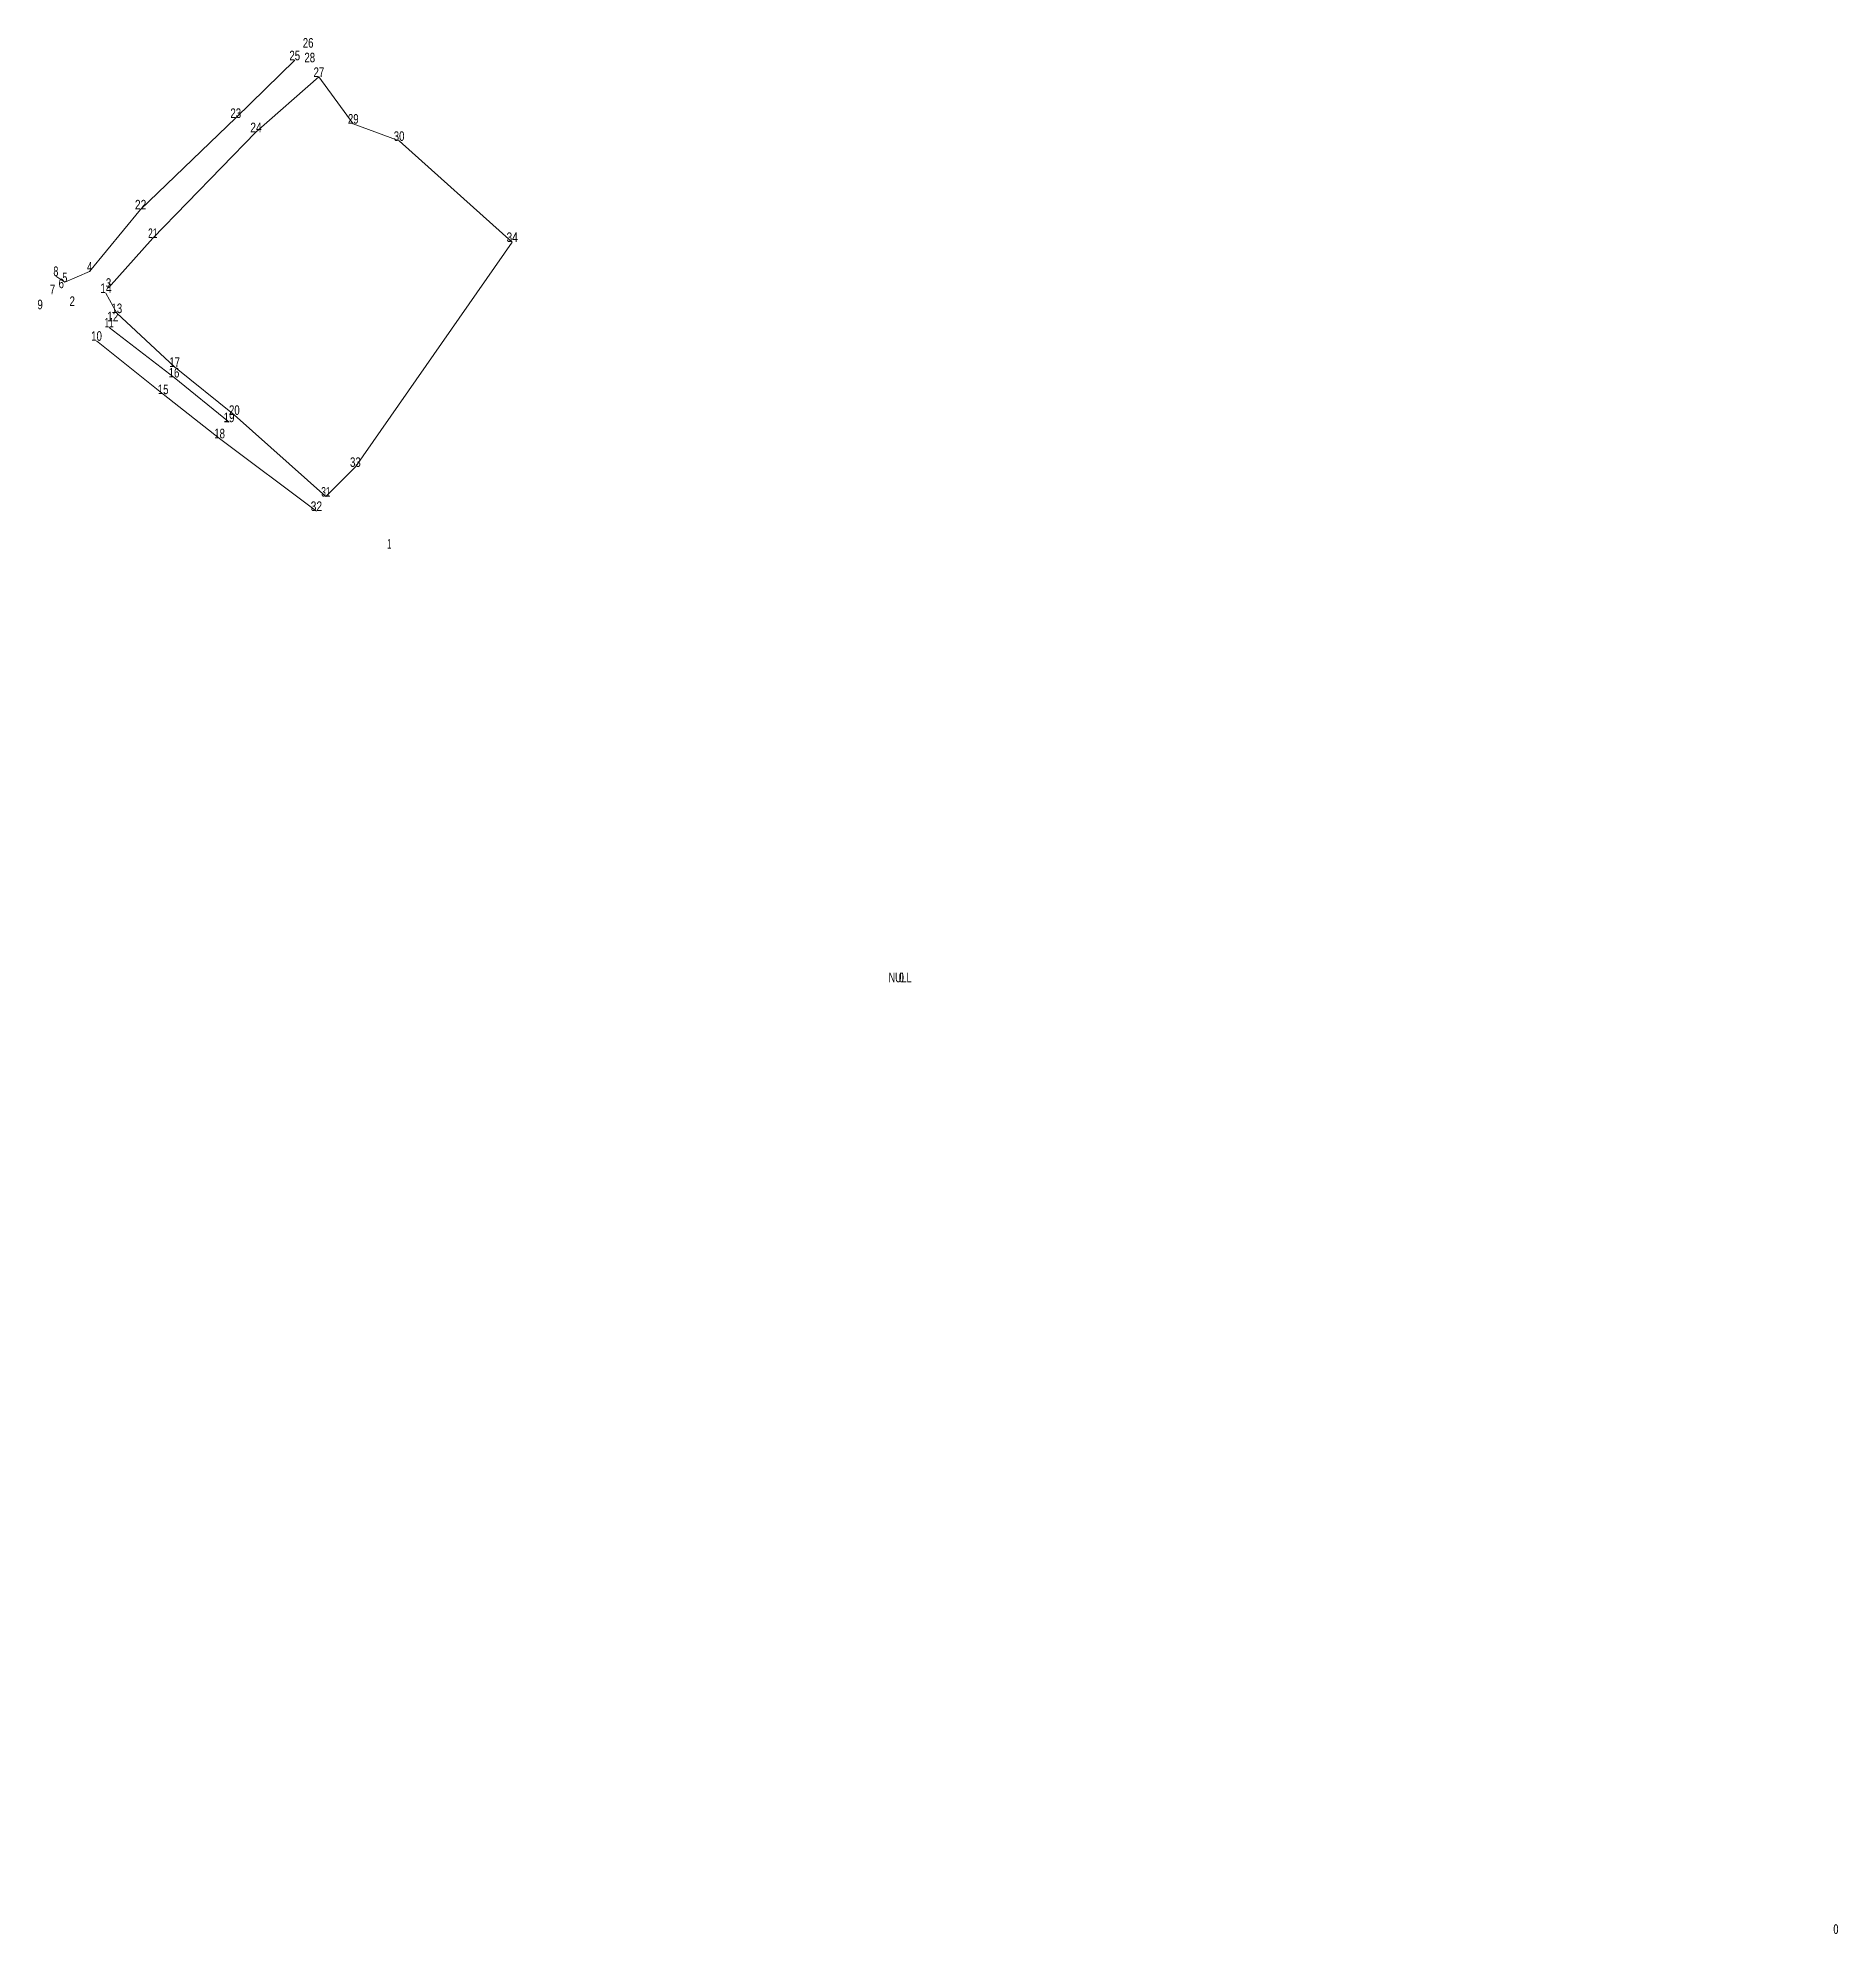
# Model space of a CAD drawing. Header units: metres. Extents: x 542437 to 542813, y 1835839 to 1836235.
import ezdxf
from ezdxf.enums import TextEntityAlignment as Align

# ---------------------------------------------------------------- set-up
doc = ezdxf.new("R2010")
doc.units = ezdxf.units.M
doc.header["$LTSCALE"] = 0.8
doc.layers.add('1', color=7, linetype='Continuous', lineweight=13)
doc.layers.add('12', color=7, linetype='Continuous')

msp = doc.modelspace()

# ---------------------------------------------------------------- linework, layer by layer
at = {"layer": '1'}
for p, q in [((542451.28, 1836182.13), (542453.55, 1836177.94)), ((542497.22, 1836139.63), (542478.1, 1836156.69))]:
    msp.add_line(p, q, dxfattribs=at)
for points in [[(542447.88, 1836186.63), (542458.52, 1836199.58), (542478.4, 1836218.69), (542490.72, 1836230.73)], [(542451.82, 1836183.22), (542461.06, 1836193.61), (542482.62, 1836215.7), (542495.76, 1836227.25), (542502.94, 1836217.49), (542512.51, 1836213.9), (542536.14, 1836192.78), (542503.38, 1836145.82), (542497.22, 1836139.63)], [(542440.82, 1836185.68), (542442.69, 1836184.38), (542447.88, 1836186.63)], [(542453.55, 1836177.94), (542465.62, 1836166.69), (542478.1, 1836156.69)], [(542451.96, 1836174.94), (542465.5, 1836164.5), (542477, 1836155.16)], [(542449.32, 1836172.16), (542463.23, 1836161.02), (542475.02, 1836151.79), (542495.24, 1836136.61)]]:
    msp.add_lwpolyline(points, dxfattribs=at)

# ---------------------------------------------------------------- texts
at = {"layer": '12'}
for s, width, p in [('25', 0.75, (542490.725, 1836230.73)), ('26', 0.75, (542493.515, 1836233.37)), ('28', 0.75, (542493.855, 1836230.31)), ('27', 0.75, (542495.765, 1836227.25)), ('23', 0.75, (542478.405, 1836218.69)), ('24', 0.8, (542482.625, 1836215.7)), ('29', 0.75, (542502.945, 1836217.49)), ('30', 0.75, (542512.515, 1836213.9)), ('22', 0.8, (542458.525, 1836199.58)), ('21', 0.65, (542461.06, 1836193.61)), ('34', 0.8, (542536.145, 1836192.78)), ('4', 0.75, (542447.885, 1836186.63)), ('8', 0.7, (542440.825, 1836185.68)), ('6', 0.75, (542441.955, 1836183.14)), ('5', 0.7, (542442.695, 1836184.38)), ('3', 0.75, (542451.825, 1836183.22)), ('9', 0.75, (542437.535, 1836178.74)), ('7', 0.75, (542440.125, 1836181.86)), ('2', 0.75, (542444.245, 1836179.44)), ('2', 0.75, (542444.245, 1836179.43)), ('14', 0.8, (542451.285, 1836182.13)), ('11', 0.65, (542451.96, 1836174.94)), ('12', 0.8, (542452.705, 1836176.22)), ('13', 0.75, (542453.555, 1836177.94)), ('10', 0.75, (542449.325, 1836172.16)), ('17', 0.75, (542465.625, 1836166.69)), ('16', 0.75, (542465.505, 1836164.5)), ('15', 0.75, (542463.235, 1836161.02)), ('19', 0.75, (542477.005, 1836155.16)), ('20', 0.75, (542478.105, 1836156.69)), ('18', 0.75, (542475.025, 1836151.79)), ('33', 0.75, (542503.385, 1836145.82)), ('31', 0.65, (542497.22, 1836139.63)), ('32', 0.8, (542495.245, 1836136.61)), ('1', 0.55, (542510.45, 1836128.76)), ('NULL ', 0.7, (542617.42, 1836038.22)), ('0', 0.7, (542617.425, 1836038.22)), ('0', 0.7, (542617.425, 1836038.22)), ('0', 0.7, (542617.445, 1836038.2)), ('0', 0.7, (542812.625, 1835839.52)), ('0', 0.7, (542812.645, 1835839.5))]:
    msp.add_text(s, height=2, dxfattribs=dict(at, width=width)).set_placement(p, align=Align.CENTER)

doc.saveas('drawing.dxf')
